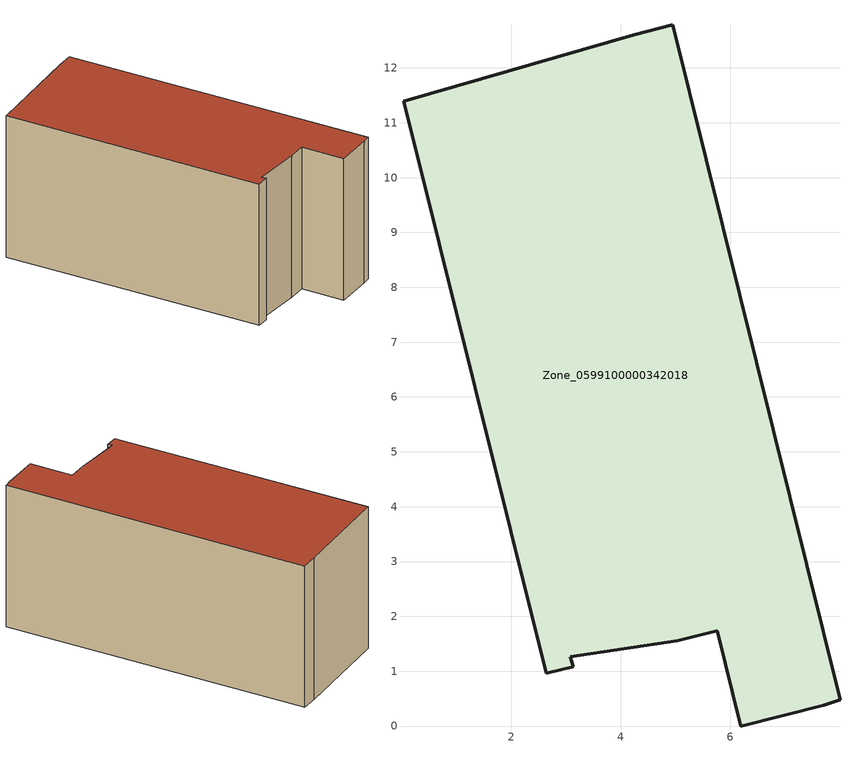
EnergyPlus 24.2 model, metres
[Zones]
Zone_0599100000342018
 floor ground (C_G): 6.19,0 5.76,1.74 5.03,1.56 3.08,1.26 3.14,1.08 2.64,0.96 0.04,11.39 4.24,12.61 4.95,12.78 8,0.48 7.7,0.38 z0
 wall outside (C_F): 5.76,1.74 6.19,0 7.7,0.38 8,0.48 4.95,12.78 4.24,12.61 0.04,11.39 2.64,0.96 3.14,1.08 3.08,1.26 5.03,1.56 5.76,1.74 z0:5.98
 roof outside (C_R): 4.24,12.61 0.04,11.39 2.64,0.96 3.14,1.08 3.08,1.26 5.03,1.56 5.76,1.74 6.19,0 7.7,0.38 8,0.48 4.95,12.78 z5.98
[BUILDING]
Pand.0599100000342018: North Axis=0; Terrain=City; Loads Convergence Tolerance Value=0.04; Temperature Convergence Tolerance Value=0.4; Solar Distribution=FullExterior; Maximum Number of Warmup Days=25; Minimum Number of Warmup Days=1
[Site:Location]
Rotterdam.The.Hague.AP_ZH_NLD Design_Conditions: Latitude=51.96; Longitude=4.45; Time Zone=1; Elevation=-4.5
[SITE:GROUNDTEMPERATURE:BUILDINGSURFACE]
18, 18, 18, 18, 18, 18, 18, 18, 18, 18, 18, 18
[MATERIAL] Thermal Absorptance=0.9; Solar Absorptance=0.7; Visible Absorptance=0.7
Name | Roughness | Thickness | Conductivity | Density | Specific Heat
G.TC.1992-2005 | MediumSmooth | 0.15 | 0.06 | 540 | 1210
F.TC.1992-2005 | Rough | 0.3 | 0.12 | 1920 | 840
R.TC.1992-2005 | MediumRough | 0.2 | 0.08 | 1500 | 1000
[CONSTRUCTION]
C_G: G.TC.1992-2005
C_F: F.TC.1992-2005
C_R: R.TC.1992-2005
[ZONE]
Zone_0599100000342018: Type=1; Multiplier=1; Ceiling Height=Autocalculate; Volume=Autocalculate; Floor Area=autocalculate; Part of Total Floor Area=Yes
[ZONEINFILTRATION:DESIGNFLOWRATE]
Infil_Zone_0599100000342018: Zone or ZoneList or Space or SpaceList=Zone_0599100000342018; Schedule=AlwaysOn; Design Flow Rate Calculation Method=Flow/Area; Flow Rate per Floor Area=0.0015; Constant Term Coefficient=1; Temperature Term Coefficient=0; Velocity Term Coefficient=0; Velocity Squared Term Coefficient=0
[HVACTEMPLATE:ZONE:IDEALLOADSAIRSYSTEM]
Zone_0599100000342018: Maximum Heating Supply Air Temperature=50; Minimum Cooling Supply Air Temperature=13; Maximum Heating Supply Air Humidity Ratio=0.0156; Minimum Cooling Supply Air Humidity Ratio=0.0077; Heating Limit=NoLimit; Cooling Limit=NoLimit; Dehumidification Control Type=ConstantSensibleHeatRatio; Cooling Sensible Heat Ratio=0.7; Dehumidification Setpoint=60; Humidification Control Type=None; Humidification Setpoint=30; Outdoor Air Method=None; Outdoor Air Flow Rate per Person=0.00944; Outdoor Air Flow Rate per Zone Floor Area=0; Outdoor Air Flow Rate per Zone=0; Demand Controlled Ventilation Type=None; Outdoor Air Economizer Type=NoEconomizer; Heat Recovery Type=None; Sensible Heat Recovery Effectiveness=0.7; Latent Heat Recovery Effectiveness=0.65
[ZONECONTROL:THERMOSTAT]
ThermostatControl_Zone_0599100000342018: Zone or ZoneList=Zone_0599100000342018; Control Type Schedule=DualSetpointControlType; Control 1=Thermostat_Zone_0599100000342018; Temperature Difference Between Cutout And Setpoint=0
[THERMOSTATSETPOINT:DUALSETPOINT]
Thermostat_Zone_0599100000342018: Heating Setpoint Temperature Schedule=HeatingSetpoint_Zone_0599100000342018; Cooling Setpoint Temperature Schedule=CoolingSetpoint_Zone_0599100000342018
[SCHEDULE:COMPACT]
HeatingSetpoint_Zone_0599100000342018: Through: 12/31, For: AllDays, Until: 24:00, 21
CoolingSetpoint_Zone_0599100000342018: Through: 12/31, For: AllDays, Until: 24:00, 24
DualSetpointControlType: Through: 12/31, For: AllDays, Until: 24:00, 4
AlwaysOn: Through: 12/31, For: AllDays, Until: 24:00, 1
